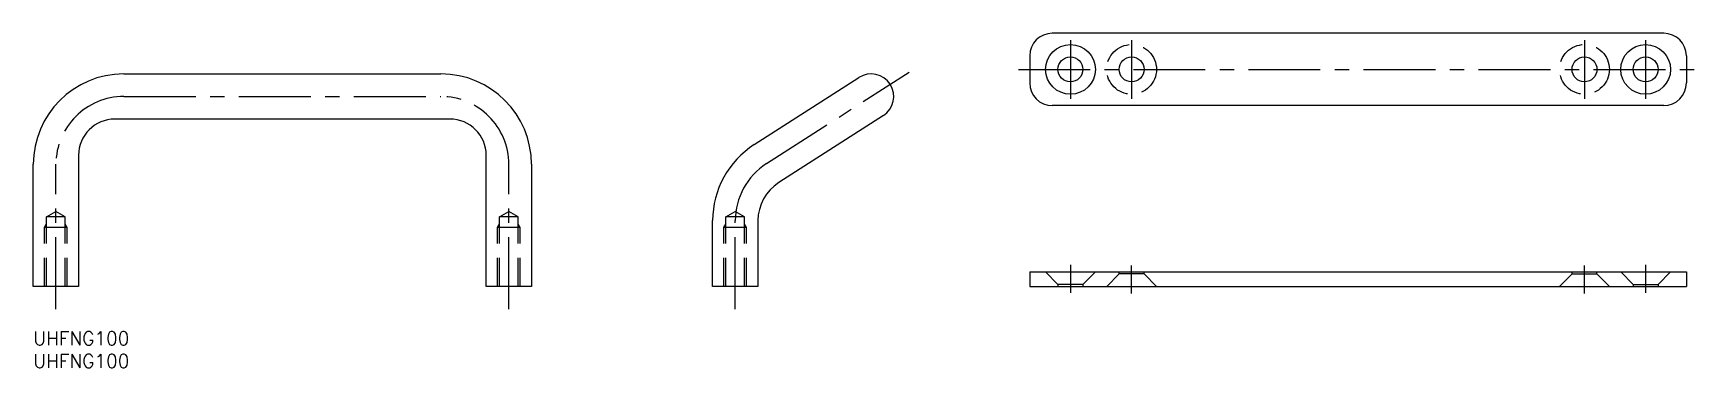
# Model space of a CAD drawing. Extents: x 0 to 368, y -8 to 66.
import ezdxf

# ---------------------------------------------------------------- set-up
doc = ezdxf.new("R2010")
doc.units = 0
doc.header["$LTSCALE"] = 0.5
doc.linetypes.add('CENTER', pattern=[50.8, 31.75, -6.35, 6.35, -6.35])
doc.linetypes.add('DASHED', pattern=[19.05, 12.7, -6.35])
for name, color, linetype in [('MSM_CENTER', 1, 'CENTER'), ('MSM_CONTINUOUS', 7, 'CONTINUOUS'), ('MSM_DASHED', 4, 'DASHED'), ('MSM_PART_NUMBER', 7, 'CONTINUOUS')]:
    doc.layers.add(name, color=color, linetype=linetype)
doc.styles.get("Standard").update_dxf_attribs({"font": 'txt.shx', "height": 3, "bigfont": 'bigfont.shx'})

msp = doc.modelspace()

# ---------------------------------------------------------------- linework, layer by layer
at = {"layer": 'MSM_CENTER'}
for p, q in [((229, 64.5), (229, 51.5)), ((242.5, 64.5), (242.5, 51.5)), ((342.5, 64.5), (342.5, 51.5)), ((356, 64.5), (356, 51.5)), ((161.89, 37.16), (193.41, 57.4)), ((217.5, 58), (367.5, 58)), ((20, 52), (90, 52)), ((5, 5), (5, 37)), ((105, 5), (105, 37)), ((155, 5), (155, 24.54)), ((229, 14.79), (229, 8.59)), ((356, 14.79), (356, 8.59)), ((242.5, 8.43), (242.5, 14.63)), ((342.5, 8.43), (342.5, 14.63))]:
    msp.add_line(p, q, dxfattribs=at)
for centre, start, end in [((20, 37), 90, 180), ((90, 37), 0, 90), ((170, 24.54), 122.7126, 180)]:
    msp.add_arc(centre, 15, start, end, dxfattribs=at)
at = {"layer": 'MSM_CONTINUOUS'}
for p, q in [((360, 66), (225, 66)), ((220, 61), (220, 55)), ((365, 61), (365, 55)), ((20, 57), (90, 57)), ((159.19, 41.37), (182.3, 56.21)), ((187.7, 47.79), (164.6, 32.95)), ((360, 50), (225, 50)), ((92, 47), (18, 47)), ((0, 10), (0, 37)), ((10, 39), (10, 10)), ((100, 10), (100, 39)), ((110, 37), (110, 10)), ((150, 10), (150, 24.54)), ((160, 24.54), (160, 10)), ((220, 13.2), (220, 10)), ((220, 13.2), (365, 13.2)), ((365, 13.2), (365, 10)), ((10, 10), (0, 10)), ((110, 10), (100, 10)), ((160, 10), (150, 10)), ((220, 10), (365, 10))]:
    msp.add_line(p, q, dxfattribs=at)
for centre, radius in [((229, 58), 5.5), ((356, 58), 5.5), ((229, 58), 2.75), ((242.5, 58), 2.75), ((342.5, 58), 2.75), ((356, 58), 2.75)]:
    msp.add_circle(centre, radius, dxfattribs=at)
for centre, radius, start, end in [((225, 61), 5, 90, 180), ((360, 61), 5, 0, 90), ((20, 37), 20, 90, 180), ((90, 37), 20, 0, 90), ((185, 52), 5, 302.7126, 122.7126), ((225, 55), 5, 180, 270), ((360, 55), 5, 270, 360), ((18, 39), 8, 90, 180), ((92, 39), 8, 0, 90), ((170, 24.54), 20, 122.7126, 180), ((170, 24.54), 10, 122.7126, 180)]:
    msp.add_arc(centre, radius, start, end, dxfattribs=at)
at = {"layer": 'MSM_DASHED'}
for p, q in [((2.93, 25.4), (5, 26.59)), ((7.07, 25.4), (5, 26.59)), ((102.93, 25.4), (105, 26.59)), ((107.07, 25.4), (105, 26.59)), ((152.93, 25.4), (155, 26.59)), ((157.07, 25.4), (155, 26.59)), ((2.5, 23.01), (2.93, 23.75)), ((2.5, 10), (2.5, 23)), ((7.5, 23), (2.5, 23)), ((2.93, 10), (2.93, 25.4)), ((7.07, 25.4), (2.93, 25.4)), ((7.07, 10), (7.07, 25.4)), ((7.5, 23.01), (7.07, 23.75)), ((7.5, 10), (7.5, 23)), ((102.5, 23.01), (102.93, 23.75)), ((102.5, 10), (102.5, 23)), ((107.5, 23), (102.5, 23)), ((102.93, 10), (102.93, 25.4)), ((107.07, 25.4), (102.93, 25.4)), ((107.07, 10), (107.07, 25.4)), ((107.5, 23.01), (107.07, 23.75)), ((107.5, 10), (107.5, 23)), ((152.5, 23.01), (152.93, 23.75)), ((152.5, 10), (152.5, 23)), ((157.5, 23), (152.5, 23)), ((152.93, 10), (152.93, 25.4)), ((157.07, 25.4), (152.93, 25.4)), ((157.07, 10), (157.07, 25.4)), ((157.5, 23.01), (157.07, 23.75)), ((157.5, 10), (157.5, 23)), ((223.5, 13.2), (226.25, 10.45)), ((234.5, 13.2), (231.75, 10.45)), ((237, 10), (239.75, 12.75)), ((239.75, 12.75), (239.75, 13.2)), ((245.25, 12.75), (239.75, 12.75)), ((245.25, 12.75), (245.25, 13.2)), ((248, 10), (245.25, 12.75)), ((337, 10), (339.75, 12.75)), ((339.75, 12.75), (339.75, 13.2)), ((339.75, 12.75), (345.25, 12.75)), ((345.25, 12.75), (345.25, 13.2)), ((348, 10), (345.25, 12.75)), ((350.5, 13.2), (353.25, 10.45)), ((361.5, 13.2), (358.75, 10.45)), ((226.25, 10.45), (226.25, 10)), ((231.75, 10.45), (226.25, 10.45)), ((231.75, 10.45), (231.75, 10)), ((353.25, 10.45), (353.25, 10)), ((353.25, 10.45), (358.75, 10.45)), ((358.75, 10.45), (358.75, 10))]:
    msp.add_line(p, q, dxfattribs=at)
for centre in [(242.5, 58), (342.5, 58)]:
    msp.add_circle(centre, 5.5, dxfattribs=at)

# ---------------------------------------------------------------- texts
at = {"layer": 'MSM_PART_NUMBER'}
for p in [(0, -3), (0, -8)]:
    msp.add_text('UHFNG100', height=3, dxfattribs=at).set_placement(p)

doc.saveas('drawing.dxf')
